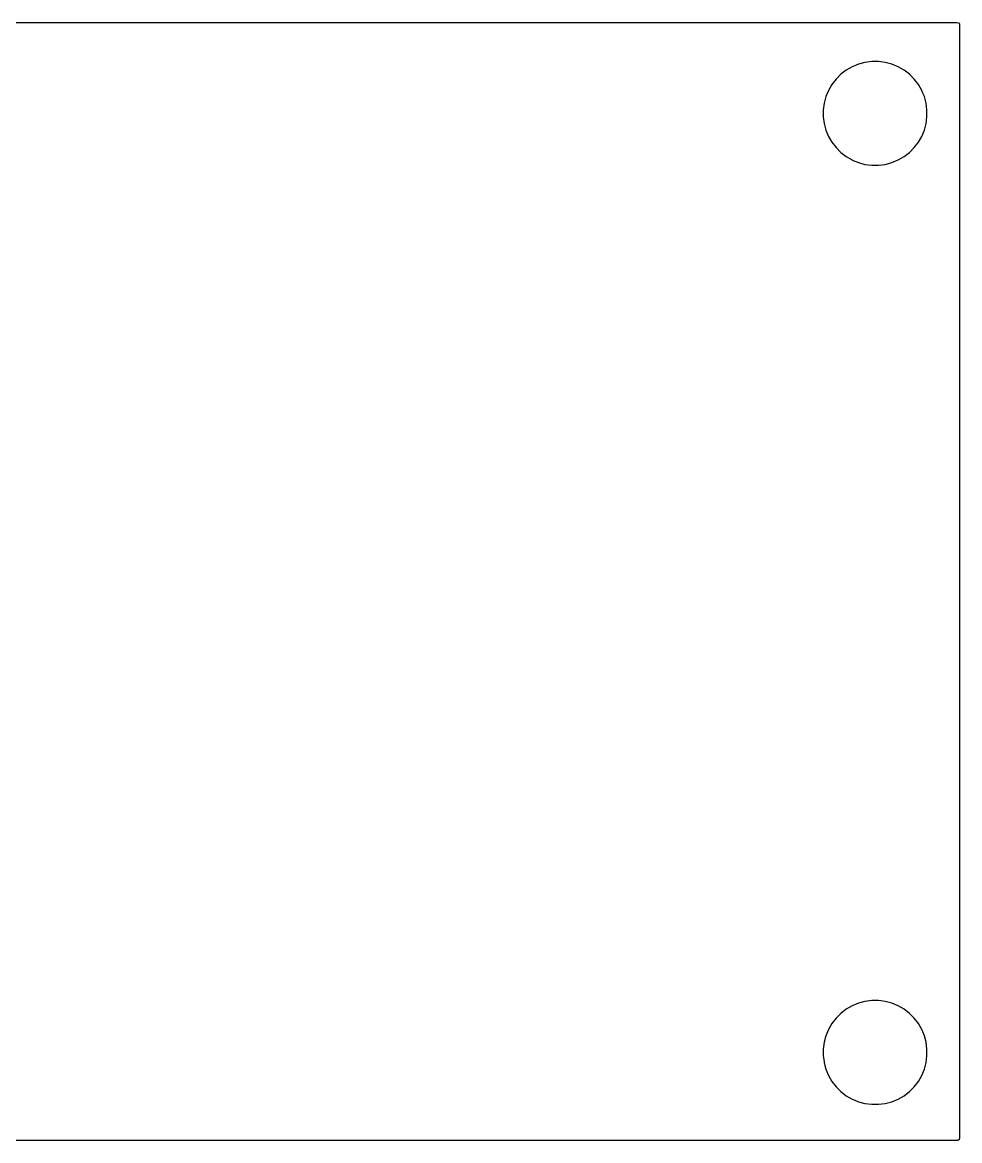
# Model space of a CAD drawing. Extents: x 78 to 227, y -124 to -75.
# Drawn here: x 186.13 to 227.21, y -123.88 to -74.88 of the extents above; entities that cross this region are included whole.
import ezdxf

# ---------------------------------------------------------------- set-up
doc = ezdxf.new("R2010")
doc.units = 0
doc.layers.add('BLACK', color=7, linetype='CONTINUOUS')

msp = doc.modelspace()

# ---------------------------------------------------------------- linework, layer by layer
at = {"layer": 'BLACK', "linetype": 'CONTINUOUS'}
for p, q in [((99.438, -74.8795), (227.0895, -74.8795)), ((227.0895, -74.8795), (227.156539, -74.899185)), ((227.156539, -74.899185), (227.202294, -74.951989)), ((227.202294, -74.951989), (227.2135, -75.0035)), ((227.2135, -75.0035), (227.2135, -123.7545)), ((222.502177, -76.824492), (222.244197, -76.973437)), ((222.502192, -76.824485), (222.502177, -76.824492)), ((222.777398, -76.710492), (222.502192, -76.824485)), ((223.065146, -76.63339), (222.777398, -76.710492)), ((223.360478, -76.594509), (223.065146, -76.63339)), ((223.360482, -76.594508), (223.360478, -76.594509)), ((223.360488, -76.594508), (223.360482, -76.594508)), ((223.658382, -76.594508), (223.360488, -76.594508)), ((223.658388, -76.594508), (223.658382, -76.594508)), ((223.658391, -76.594509), (223.658388, -76.594508)), ((223.953723, -76.63339), (223.658391, -76.594509)), ((224.241471, -76.710492), (223.953723, -76.63339)), ((224.516677, -76.824485), (224.241471, -76.710492)), ((224.516692, -76.824492), (224.516677, -76.824485)), ((224.774672, -76.973437), (224.516692, -76.824492)), ((221.797217, -77.365428), (221.615872, -77.601762)), ((221.797223, -77.365421), (221.797217, -77.365428)), ((222.007856, -77.154788), (221.797223, -77.365421)), ((222.007863, -77.154782), (222.007856, -77.154788)), ((222.244197, -76.973437), (222.007863, -77.154782)), ((225.011006, -77.154782), (224.774672, -76.973437)), ((225.011013, -77.154788), (225.011006, -77.154782)), ((225.221646, -77.365421), (225.011013, -77.154788)), ((225.221652, -77.365428), (225.221646, -77.365421)), ((225.402997, -77.601762), (225.221652, -77.365428)), ((221.46692, -77.859757), (221.352927, -78.134963)), ((221.466927, -77.859742), (221.46692, -77.859757)), ((221.615872, -77.601762), (221.466927, -77.859742)), ((225.551942, -77.859742), (225.402997, -77.601762)), ((225.551949, -77.859757), (225.551942, -77.859742)), ((225.601075, -77.978361), (225.551949, -77.859757)), ((221.352927, -78.134963), (221.275825, -78.422711)), ((225.665943, -78.134964), (225.601075, -77.978361)), ((225.743044, -78.422708), (225.665943, -78.134964)), ((221.236944, -78.718043), (221.236943, -78.718059)), ((221.236943, -78.718059), (221.236943, -79.01594)), ((221.275825, -78.422711), (221.236944, -78.718043)), ((225.781927, -78.718053), (225.743044, -78.422708)), ((225.781927, -79.015947), (225.781927, -78.718053)), ((221.236943, -79.01594), (221.236944, -79.015956)), ((221.236944, -79.015956), (221.275825, -79.311288)), ((221.275825, -79.311288), (221.352927, -79.599036)), ((225.665943, -79.599036), (225.743044, -79.311292)), ((225.743044, -79.311292), (225.781927, -79.015947)), ((221.352927, -79.599036), (221.46692, -79.874242)), ((225.551944, -79.874254), (225.665943, -79.599036)), ((221.46692, -79.874242), (221.466927, -79.874257)), ((221.466927, -79.874257), (221.615872, -80.132237)), ((221.615872, -80.132237), (221.797217, -80.368571)), ((225.221651, -80.368573), (225.402997, -80.132238)), ((225.402997, -80.132238), (225.551944, -79.874254)), ((221.797217, -80.368571), (221.797223, -80.368578)), ((221.797223, -80.368578), (222.007856, -80.579211)), ((222.007856, -80.579211), (222.007863, -80.579217)), ((222.007863, -80.579217), (222.244197, -80.760562)), ((222.244197, -80.760562), (222.502177, -80.909507)), ((224.516689, -80.909509), (224.774673, -80.760562)), ((224.774673, -80.760562), (225.011008, -80.579216)), ((225.011008, -80.579216), (225.221651, -80.368573)), ((222.502177, -80.909507), (222.502192, -80.909514)), ((222.502192, -80.909514), (222.553205, -80.930644)), ((222.553205, -80.930644), (222.777399, -81.023508)), ((222.777399, -81.023508), (223.065143, -81.100609)), ((223.065143, -81.100609), (223.360488, -81.139492)), ((223.360488, -81.139492), (223.360495, -81.139492)), ((223.360495, -81.139492), (223.658375, -81.139492)), ((223.658375, -81.139492), (223.658382, -81.139492)), ((223.658382, -81.139492), (223.953727, -81.100609)), ((223.953727, -81.100609), (224.241471, -81.023508)), ((224.241471, -81.023508), (224.516689, -80.909509)), ((222.502177, -117.972492), (222.244197, -118.121437)), ((222.502192, -117.972485), (222.502177, -117.972492)), ((222.777398, -117.858492), (222.502192, -117.972485)), ((223.065146, -117.78139), (222.777398, -117.858492)), ((223.360478, -117.742509), (223.065146, -117.78139)), ((223.360482, -117.742508), (223.360478, -117.742509)), ((223.360488, -117.742508), (223.360482, -117.742508)), ((223.658382, -117.742508), (223.360488, -117.742508)), ((223.658388, -117.742508), (223.658382, -117.742508)), ((223.658391, -117.742509), (223.658388, -117.742508)), ((223.953723, -117.78139), (223.658391, -117.742509)), ((223.953726, -117.78139), (223.953723, -117.78139)), ((223.953727, -117.781391), (223.953726, -117.78139)), ((224.010077, -117.79649), (223.953727, -117.781391)), ((224.241471, -117.858492), (224.010077, -117.79649)), ((224.516677, -117.972485), (224.241471, -117.858492)), ((224.516692, -117.972492), (224.516677, -117.972485)), ((224.774672, -118.121437), (224.516692, -117.972492)), ((221.797217, -118.513428), (221.615872, -118.749762)), ((221.797223, -118.513421), (221.797217, -118.513428)), ((222.007856, -118.302788), (221.797223, -118.513421)), ((222.007863, -118.302782), (222.007856, -118.302788)), ((222.244197, -118.121437), (222.007863, -118.302782)), ((225.011006, -118.302782), (224.774672, -118.121437)), ((225.011013, -118.302788), (225.011006, -118.302782)), ((225.221646, -118.513421), (225.011013, -118.302788)), ((225.221652, -118.513428), (225.221646, -118.513421)), ((225.402997, -118.749762), (225.221652, -118.513428)), ((221.46692, -119.007757), (221.352927, -119.282963)), ((221.466927, -119.007742), (221.46692, -119.007757)), ((221.615872, -118.749762), (221.466927, -119.007742)), ((225.551942, -119.007742), (225.402997, -118.749762)), ((225.551949, -119.007757), (225.551942, -119.007742)), ((225.565521, -119.040523), (225.551949, -119.007757)), ((225.665943, -119.282964), (225.565521, -119.040523)), ((221.352927, -119.282963), (221.275825, -119.570711)), ((225.743044, -119.570708), (225.665943, -119.282964)), ((221.236944, -119.866043), (221.236943, -119.866059)), ((221.236943, -119.866059), (221.236943, -120.16394)), ((221.275825, -119.570711), (221.236944, -119.866043)), ((225.781927, -119.866053), (225.743044, -119.570708)), ((225.781927, -120.163947), (225.781927, -119.866053)), ((221.236943, -120.16394), (221.236944, -120.163956)), ((221.236944, -120.163956), (221.269868, -120.414042)), ((221.269868, -120.414042), (221.275826, -120.459292)), ((221.275826, -120.459292), (221.309093, -120.583444)), ((225.665943, -120.747036), (225.743044, -120.459292)), ((225.743044, -120.459292), (225.781927, -120.163947)), ((221.309093, -120.583444), (221.352927, -120.747036)), ((221.352927, -120.747036), (221.46692, -121.022242)), ((221.46692, -121.022242), (221.466927, -121.022257)), ((221.466927, -121.022257), (221.615872, -121.280237)), ((225.402997, -121.280238), (225.551944, -121.022254)), ((225.551944, -121.022254), (225.665943, -120.747036)), ((221.615872, -121.280237), (221.797217, -121.516571)), ((221.797217, -121.516571), (221.797223, -121.516578)), ((221.797223, -121.516578), (222.007856, -121.727211)), ((225.011008, -121.727216), (225.221651, -121.516573)), ((225.221651, -121.516573), (225.402997, -121.280238)), ((222.007856, -121.727211), (222.007863, -121.727217)), ((222.007863, -121.727217), (222.244197, -121.908562)), ((222.244197, -121.908562), (222.502177, -122.057507)), ((224.516689, -122.057509), (224.774673, -121.908562)), ((224.774673, -121.908562), (225.011008, -121.727216)), ((222.502177, -122.057507), (222.502192, -122.057514)), ((222.502192, -122.057514), (222.620796, -122.10664)), ((222.620796, -122.10664), (222.777399, -122.171508)), ((222.777399, -122.171508), (223.065143, -122.248609)), ((223.065143, -122.248609), (223.360488, -122.287492)), ((223.360488, -122.287492), (223.360495, -122.287492)), ((223.360495, -122.287492), (223.658375, -122.287492)), ((223.658375, -122.287492), (223.658382, -122.287492)), ((223.658382, -122.287492), (223.953727, -122.248609)), ((223.953727, -122.248609), (224.241471, -122.171508)), ((224.241471, -122.171508), (224.516689, -122.057509)), ((227.0895, -123.8785), (99.438, -123.8785)), ((227.141011, -123.867294), (227.0895, -123.8785)), ((227.193815, -123.821539), (227.141011, -123.867294)), ((227.2135, -123.7545), (227.193815, -123.821539))]:
    msp.add_line(p, q, dxfattribs=at)

doc.saveas('drawing.dxf')
